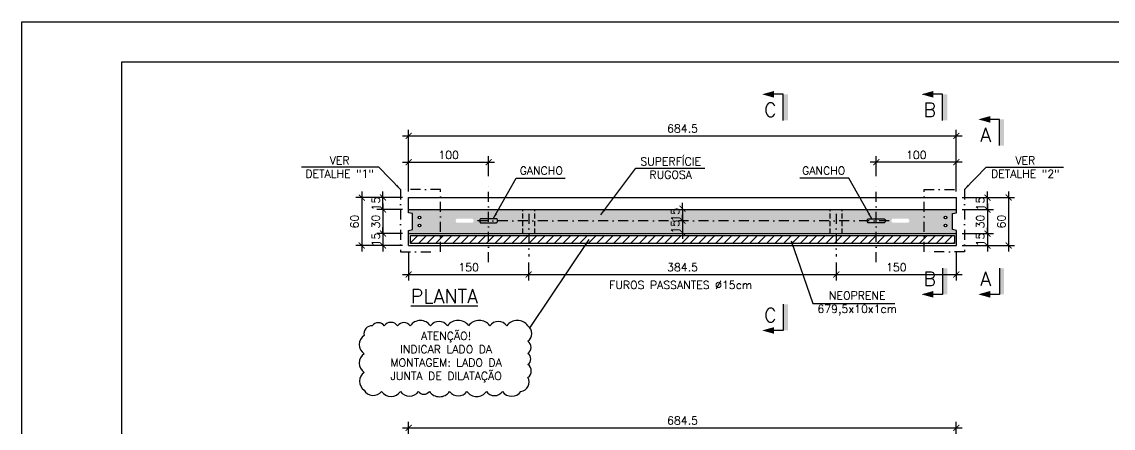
# Model space of a CAD drawing. Header units: centimetres. Extents: x 1658 to 6058, y 7962 to 9447.
# Drawn here: x 1658 to 3022, y 8939 to 9447 of the extents above; entities that cross this region are included whole.
import ezdxf

# ---------------------------------------------------------------- set-up
doc = ezdxf.new("R2010")
doc.units = ezdxf.units.CM
doc.header["$LTSCALE"] = 50
doc.header["$MEASUREMENT"] = 0
doc.header["$PDMODE"] = 67
doc.linetypes.add('DASHDOT', pattern=[1, 0.5, -0.25, 0, -0.25])
doc.linetypes.add('HIDDEN', pattern=[0.375, 0.25, -0.125])
for name, color, linetype in [('COTAS-PRECON', 1, 'Continuous'), ('FORMATO-PRECON', 2, 'Continuous'), ('HACHURAS-PRECON', 1, 'Continuous'), ('IND- CORTE-PRECON', 4, 'Continuous'), ('LINHA TRACEJADO-PRECON', 1, 'HIDDEN'), ('LINHA-01-PRECON', 1, 'Continuous'), ('LINHA-02-PRECON', 2, 'Continuous'), ('LINHA-03-PRECON', 3, 'Continuous'), ('LINHA-04-PRECON', 4, 'Continuous')]:
    doc.layers.add(name, color=color, linetype=linetype)
doc.styles.add('ROMANS', font='ROMANS.SHX', dxfattribs={"oblique": 15, "height": 3})
doc.styles.get("Standard").update_dxf_attribs({"font": 'romans.shx'})
doc.linetypes.add('ZIGZAG', pattern='A,0.0001,-0.2,[131,ltypeshp.shx,S=0.2,R=0,X=-0.2,Y=0],-0.4,[131,ltypeshp.shx,S=0.2,R=180,X=0.2,Y=0],-0.2', length=0.8001)
doc.dimstyles.new('ESC50-50', dxfattribs={"dimscale": 50, "dimtxt": 0.2, "dimasz": 0.15, "dimexe": 0.15, "dimexo": 0.15, "dimgap": 0.08, "dimtad": 1, "dimdec": 1, "dimzin": 12, "dimdsep": 46, "dimtxsty": 'Standard', "dimblk": 'ARCHTICK', "dimcen": 0.09, "dimdle": 0.15, "dimclrd": 256, "dimclre": 256, "dimclrt": 2, "dimazin": 3, "dimtfac": 1, "dimtdec": 1, "dimtix": 1, "dimtmove": 2, "dimatfit": 2, "dimfxl": 0.15, "dimtolj": 1, "dimtzin": 0, "dimarcsym": 0})

# ---------------------------------------------------------------- blocks, each defined once
blk = doc.blocks.new('A$C12EB5E76')
at = {"layer": 'FORMATO-PRECON'}
blk.add_lwpolyline([(-114.7, 1254.3), (-114.7, 4224.3), (4085.3, 4224.3), (4085.3, 1254.3)], close=True, dxfattribs=at)
at = {"layer": 'FORMATO-PRECON', "color": 6}
blk.add_lwpolyline([(135.3, 1354.3), (135.3, 4124.3), (3985.3, 4124.3), (3985.3, 1354.3)], close=True, dxfattribs=at)
blk = doc.blocks.new('IND-CORTE-')
at = {"layer": 'IND- CORTE-PRECON', "color": 1}
for p, q in [((-11.2, 63.5), (-33.6, 63.5)), ((-11.2, 0), (-11.2, 63.5))]:
    blk.add_line(p, q, dxfattribs=at)
for points in [[(-33.6, 71.5), (-62.5, 63.5), (-33.6, 55.4)], [(0, 0), (-11.2, 0), (0, 63.5), (-11.2, 63.5)]]:
    blk.add_solid(points, dxfattribs=at)
at = {"layer": 'IND- CORTE-PRECON', "linetype": 'Continuous', "style": 'ROMANS', "flags": 8}
blk.add_attdef('B', (-57.7, 9.1), '', height=35, dxfattribs=at)
blk = doc.blocks.new('_ArchTick')
at = {"color": 0, "linetype": 'ByBlock', "const_width": 0.15}
blk.add_lwpolyline([(-0.5, -0.5), (0.5, 0.5)], dxfattribs=at)
blk = doc.blocks.new('*D19')
at = {"layer": 'Defpoints', "color": 0, "transparency": 16777216}
for p in [(2241.8, 9272), (2241.8, 9247), (2141.8, 9227.7)]:
    blk.add_point(p, dxfattribs=at)
at = {"layer": 'LINHA-01-PRECON', "lineweight": -2, "transparency": 16777216}
for p, q in [((2141.8, 9235.2), (2141.8, 9279.5)), ((2241.8, 9254.5), (2241.8, 9279.5)), ((2134.3, 9272), (2249.3, 9272))]:
    blk.add_line(p, q, dxfattribs=at)
at = {"layer": 'LINHA-01-PRECON', "lineweight": -2, "transparency": 16777216, "xscale": 7.5, "yscale": 7.5, "zscale": 7.5, "rotation": 180}
blk.add_blockref('_ArchTick', (2141.8, 9272), dxfattribs=at)
at = {"layer": 'LINHA-01-PRECON', "lineweight": -2, "transparency": 16777216, "xscale": 7.5, "yscale": 7.5, "zscale": 7.5}
blk.add_blockref('_ArchTick', (2241.8, 9272), dxfattribs=at)
at = {"layer": 'LINHA-01-PRECON', "color": 2, "transparency": 16777216, "insert": (2191.8, 9281), "char_height": 10, "attachment_point": 5}
blk.add_mtext('\\A1;100', dxfattribs=at)
blk = doc.blocks.new('*D22')
at = {"layer": 'COTAS-PRECON', "lineweight": -2, "transparency": 16777216}
for p, q in [((2134.3, 9305), (2833.8, 9305)), ((2141.8, 9235.2), (2141.8, 9312.5)), ((2826.3, 9235.2), (2826.3, 9312.5))]:
    blk.add_line(p, q, dxfattribs=at)
at = {"layer": 'Defpoints', "color": 0, "transparency": 16777216}
for p in [(2826.3, 9305), (2141.8, 9227.7), (2826.3, 9227.7)]:
    blk.add_point(p, dxfattribs=at)
at = {"layer": 'COTAS-PRECON', "lineweight": -2, "transparency": 16777216, "xscale": 7.5, "yscale": 7.5, "zscale": 7.5, "rotation": 180}
blk.add_blockref('_ArchTick', (2141.8, 9305), dxfattribs=at)
at = {"layer": 'COTAS-PRECON', "lineweight": -2, "transparency": 16777216, "xscale": 7.5, "yscale": 7.5, "zscale": 7.5}
blk.add_blockref('_ArchTick', (2826.3, 9305), dxfattribs=at)
at = {"layer": 'COTAS-PRECON', "color": 2, "transparency": 16777216, "insert": (2484.1, 9314), "char_height": 10, "attachment_point": 5}
blk.add_mtext('\\A1;684.5', dxfattribs=at)
blk = doc.blocks.new('*D25')
at = {"layer": 'COTAS-PRECON', "lineweight": -2, "transparency": 16777216}
for p, q in [((2134.3, 8939.9), (2833.8, 8939.9)), ((2141.8, 8863.8), (2141.8, 8947.4)), ((2826.3, 8863.8), (2826.3, 8947.4))]:
    blk.add_line(p, q, dxfattribs=at)
at = {"layer": 'Defpoints', "color": 0, "transparency": 16777216}
for p in [(2826.3, 8939.9), (2141.8, 8856.3), (2826.3, 8856.3)]:
    blk.add_point(p, dxfattribs=at)
at = {"layer": 'COTAS-PRECON', "lineweight": -2, "transparency": 16777216, "xscale": 7.5, "yscale": 7.5, "zscale": 7.5, "rotation": 180}
blk.add_blockref('_ArchTick', (2141.8, 8939.9), dxfattribs=at)
at = {"layer": 'COTAS-PRECON', "lineweight": -2, "transparency": 16777216, "xscale": 7.5, "yscale": 7.5, "zscale": 7.5}
blk.add_blockref('_ArchTick', (2826.3, 8939.9), dxfattribs=at)
at = {"layer": 'COTAS-PRECON', "color": 2, "transparency": 16777216, "insert": (2484.1, 8948.9), "char_height": 10, "attachment_point": 5}
blk.add_mtext('\\A1;684.5', dxfattribs=at)
blk = doc.blocks.new('*D27')
at = {"layer": 'COTAS-PRECON', "lineweight": -2, "transparency": 16777216}
for p, q in [((2134.3, 9212.7), (2102.2, 9212.7)), ((2109.7, 9220.2), (2109.7, 9175.2)), ((2134.3, 9182.7), (2102.2, 9182.7))]:
    blk.add_line(p, q, dxfattribs=at)
at = {"layer": 'Defpoints', "color": 0, "transparency": 16777216}
for p in [(2141.8, 9212.7), (2109.7, 9182.7), (2141.8, 9182.7)]:
    blk.add_point(p, dxfattribs=at)
at = {"layer": 'COTAS-PRECON', "lineweight": -2, "transparency": 16777216, "xscale": 7.5, "yscale": 7.5, "zscale": 7.5}
for p, rotation in [((2109.7, 9212.7), 90), ((2109.7, 9182.7), 270)]:
    blk.add_blockref('_ArchTick', p, dxfattribs=dict(at, rotation=rotation))
at = {"layer": 'COTAS-PRECON', "color": 2, "transparency": 16777216, "insert": (2100.7, 9197.7), "char_height": 10, "attachment_point": 5, "rotation": 90}
blk.add_mtext('\\A1;30', dxfattribs=at)
blk = doc.blocks.new('*D28')
at = {"layer": 'COTAS-PRECON', "lineweight": -2, "transparency": 16777216}
for p, q in [((2134.3, 9182.7), (2102.2, 9182.7)), ((2109.7, 9182.7), (2109.7, 9190.2)), ((2109.7, 9182.7), (2109.7, 9167.7)), ((2134.3, 9167.7), (2102.2, 9167.7)), ((2109.7, 9167.7), (2109.7, 9160.2))]:
    blk.add_line(p, q, dxfattribs=at)
at = {"layer": 'Defpoints', "color": 0, "transparency": 16777216}
for p in [(2141.8, 9182.7), (2109.7, 9167.7), (2141.8, 9167.7)]:
    blk.add_point(p, dxfattribs=at)
at = {"layer": 'COTAS-PRECON', "lineweight": -2, "transparency": 16777216, "xscale": 7.5, "yscale": 7.5, "zscale": 7.5}
for p, rotation in [((2109.7, 9182.7), 270), ((2109.7, 9167.7), 90)]:
    blk.add_blockref('_ArchTick', p, dxfattribs=dict(at, rotation=rotation))
at = {"layer": 'COTAS-PRECON', "color": 2, "transparency": 16777216, "insert": (2100.7, 9175.2), "char_height": 10, "attachment_point": 5, "rotation": 90}
blk.add_mtext('\\A1;15', dxfattribs=at)
blk = doc.blocks.new('*D29')
at = {"layer": 'COTAS-PRECON', "lineweight": -2, "transparency": 16777216}
for p, q in [((2083.2, 9235.2), (2083.2, 9160.2)), ((2134.3, 9227.7), (2075.7, 9227.7)), ((2134.3, 9167.7), (2075.7, 9167.7))]:
    blk.add_line(p, q, dxfattribs=at)
at = {"layer": 'Defpoints', "color": 0, "transparency": 16777216}
for p in [(2141.8, 9227.7), (2083.2, 9167.7), (2141.8, 9167.7)]:
    blk.add_point(p, dxfattribs=at)
at = {"layer": 'COTAS-PRECON', "lineweight": -2, "transparency": 16777216, "xscale": 7.5, "yscale": 7.5, "zscale": 7.5}
for p, rotation in [((2083.2, 9227.7), 90), ((2083.2, 9167.7), 270)]:
    blk.add_blockref('_ArchTick', p, dxfattribs=dict(at, rotation=rotation))
at = {"layer": 'COTAS-PRECON', "color": 2, "transparency": 16777216, "insert": (2074.2, 9197.7), "char_height": 10, "attachment_point": 5, "rotation": 90}
blk.add_mtext('\\A1;60', dxfattribs=at)
blk = doc.blocks.new('*D30')
at = {"layer": 'COTAS-PRECON', "lineweight": -2, "transparency": 16777216}
for p, q in [((2109.7, 9227.7), (2109.7, 9235.2)), ((2134.3, 9227.7), (2102.2, 9227.7)), ((2109.7, 9212.7), (2109.7, 9227.7)), ((2134.3, 9212.7), (2102.2, 9212.7)), ((2109.7, 9212.7), (2109.7, 9205.2))]:
    blk.add_line(p, q, dxfattribs=at)
at = {"layer": 'Defpoints', "color": 0, "transparency": 16777216}
for p in [(2109.7, 9227.7), (2141.8, 9227.7), (2141.8, 9212.7)]:
    blk.add_point(p, dxfattribs=at)
at = {"layer": 'COTAS-PRECON', "lineweight": -2, "transparency": 16777216, "xscale": 7.5, "yscale": 7.5, "zscale": 7.5}
for p, rotation in [((2109.7, 9227.7), 270), ((2109.7, 9212.7), 90)]:
    blk.add_blockref('_ArchTick', p, dxfattribs=dict(at, rotation=rotation))
at = {"layer": 'COTAS-PRECON', "color": 2, "transparency": 16777216, "insert": (2100.7, 9220.2), "char_height": 10, "attachment_point": 5, "rotation": 90}
blk.add_mtext('\\A1;15', dxfattribs=at)
blk = doc.blocks.new('*D31')
at = {"layer": 'COTAS-PRECON', "lineweight": -2, "transparency": 16777216}
for p, q in [((2484.1, 9213.7), (2484.1, 9221.2)), ((2484.1, 9213.7), (2484.1, 9198.7)), ((2484.1, 9198.7), (2484.1, 9191.2))]:
    blk.add_line(p, q, dxfattribs=at)
at = {"layer": 'Defpoints', "color": 0, "transparency": 16777216}
for p in [(2484.1, 9213.7), (2484.1, 9198.7), (2484.1, 9198.7)]:
    blk.add_point(p, dxfattribs=at)
at = {"layer": 'COTAS-PRECON', "lineweight": -2, "transparency": 16777216, "xscale": 7.5, "yscale": 7.5, "zscale": 7.5}
for p, rotation in [((2484.1, 9213.7), 270), ((2484.1, 9198.7), 90)]:
    blk.add_blockref('_ArchTick', p, dxfattribs=dict(at, rotation=rotation))
at = {"layer": 'COTAS-PRECON', "color": 2, "transparency": 16777216, "insert": (2475.1, 9206.2), "char_height": 10, "attachment_point": 5, "rotation": 90}
blk.add_mtext('\\A1;15', dxfattribs=at)
blk = doc.blocks.new('*D32')
at = {"layer": 'COTAS-PRECON', "lineweight": -2, "transparency": 16777216}
for p, q in [((2484.1, 9198.7), (2484.1, 9206.2)), ((2484.1, 9198.7), (2484.1, 9183.7)), ((2484.1, 9183.7), (2484.1, 9176.2))]:
    blk.add_line(p, q, dxfattribs=at)
at = {"layer": 'Defpoints', "color": 0, "transparency": 16777216}
for p in [(2484.1, 9198.7), (2484.1, 9183.7), (2484.1, 9183.7)]:
    blk.add_point(p, dxfattribs=at)
at = {"layer": 'COTAS-PRECON', "lineweight": -2, "transparency": 16777216, "xscale": 7.5, "yscale": 7.5, "zscale": 7.5}
for p, rotation in [((2484.1, 9198.7), 270), ((2484.1, 9183.7), 90)]:
    blk.add_blockref('_ArchTick', p, dxfattribs=dict(at, rotation=rotation))
at = {"layer": 'COTAS-PRECON', "color": 2, "transparency": 16777216, "insert": (2475.1, 9191.2), "char_height": 10, "attachment_point": 5, "rotation": 90}
blk.add_mtext('\\A1;15', dxfattribs=at)
blk = doc.blocks.new('*D36')
at = {"layer": 'Defpoints', "color": 0, "transparency": 16777216}
for p in [(2726.3, 9272), (2726.3, 9247), (2826.3, 9227.7)]:
    blk.add_point(p, dxfattribs=at)
at = {"layer": 'LINHA-01-PRECON', "lineweight": -2, "transparency": 16777216}
for p, q in [((2726.3, 9254.5), (2726.3, 9279.5)), ((2826.3, 9235.2), (2826.3, 9279.5)), ((2833.8, 9272), (2718.8, 9272))]:
    blk.add_line(p, q, dxfattribs=at)
at = {"layer": 'LINHA-01-PRECON', "lineweight": -2, "transparency": 16777216, "xscale": 7.5, "yscale": 7.5, "zscale": 7.5, "rotation": 180}
blk.add_blockref('_ArchTick', (2726.3, 9272), dxfattribs=at)
at = {"layer": 'LINHA-01-PRECON', "lineweight": -2, "transparency": 16777216, "xscale": 7.5, "yscale": 7.5, "zscale": 7.5}
blk.add_blockref('_ArchTick', (2826.3, 9272), dxfattribs=at)
at = {"layer": 'LINHA-01-PRECON', "color": 2, "transparency": 16777216, "insert": (2776.3, 9281), "char_height": 10, "attachment_point": 5}
blk.add_mtext('\\A1;100', dxfattribs=at)
blk = doc.blocks.new('*D40')
at = {"layer": 'COTAS-PRECON', "lineweight": -2, "transparency": 16777216}
for p, q in [((2833.8, 9212.7), (2872.8, 9212.7)), ((2865.3, 9220.2), (2865.3, 9175.2)), ((2833.8, 9182.7), (2872.8, 9182.7))]:
    blk.add_line(p, q, dxfattribs=at)
at = {"layer": 'Defpoints', "color": 0, "transparency": 16777216}
for p in [(2826.3, 9212.7), (2826.3, 9182.7), (2865.3, 9182.7)]:
    blk.add_point(p, dxfattribs=at)
at = {"layer": 'COTAS-PRECON', "lineweight": -2, "transparency": 16777216, "xscale": 7.5, "yscale": 7.5, "zscale": 7.5}
for p, rotation in [((2865.3, 9212.7), 90), ((2865.3, 9182.7), 270)]:
    blk.add_blockref('_ArchTick', p, dxfattribs=dict(at, rotation=rotation))
at = {"layer": 'COTAS-PRECON', "color": 2, "transparency": 16777216, "insert": (2856.3, 9197.7), "char_height": 10, "attachment_point": 5, "rotation": 90}
blk.add_mtext('\\A1;30', dxfattribs=at)
blk = doc.blocks.new('*D37')
at = {"layer": 'COTAS-PRECON', "lineweight": -2, "transparency": 16777216}
for p, q in [((2833.8, 9182.7), (2872.8, 9182.7)), ((2865.3, 9182.7), (2865.3, 9190.2)), ((2865.3, 9182.7), (2865.3, 9167.7)), ((2833.8, 9167.7), (2872.8, 9167.7)), ((2865.3, 9167.7), (2865.3, 9160.2))]:
    blk.add_line(p, q, dxfattribs=at)
at = {"layer": 'Defpoints', "color": 0, "transparency": 16777216}
for p in [(2826.3, 9182.7), (2826.3, 9167.7), (2865.3, 9167.7)]:
    blk.add_point(p, dxfattribs=at)
at = {"layer": 'COTAS-PRECON', "lineweight": -2, "transparency": 16777216, "xscale": 7.5, "yscale": 7.5, "zscale": 7.5}
for p, rotation in [((2865.3, 9182.7), 270), ((2865.3, 9167.7), 90)]:
    blk.add_blockref('_ArchTick', p, dxfattribs=dict(at, rotation=rotation))
at = {"layer": 'COTAS-PRECON', "color": 2, "transparency": 16777216, "insert": (2856.3, 9175.2), "char_height": 10, "attachment_point": 5, "rotation": 90}
blk.add_mtext('\\A1;15', dxfattribs=at)
blk = doc.blocks.new('*D38')
at = {"layer": 'COTAS-PRECON', "lineweight": -2, "transparency": 16777216}
for p, q in [((2891.7, 9235.2), (2891.7, 9160.2)), ((2833.8, 9227.7), (2899.2, 9227.7)), ((2833.8, 9167.7), (2899.2, 9167.7))]:
    blk.add_line(p, q, dxfattribs=at)
at = {"layer": 'Defpoints', "color": 0, "transparency": 16777216}
for p in [(2826.3, 9227.7), (2826.3, 9167.7), (2891.7, 9167.7)]:
    blk.add_point(p, dxfattribs=at)
at = {"layer": 'COTAS-PRECON', "lineweight": -2, "transparency": 16777216, "xscale": 7.5, "yscale": 7.5, "zscale": 7.5}
for p, rotation in [((2891.7, 9227.7), 90), ((2891.7, 9167.7), 270)]:
    blk.add_blockref('_ArchTick', p, dxfattribs=dict(at, rotation=rotation))
at = {"layer": 'COTAS-PRECON', "color": 2, "transparency": 16777216, "insert": (2882.7, 9197.7), "char_height": 10, "attachment_point": 5, "rotation": 90}
blk.add_mtext('\\A1;60', dxfattribs=at)
blk = doc.blocks.new('*D39')
at = {"layer": 'COTAS-PRECON', "lineweight": -2, "transparency": 16777216}
for p, q in [((2865.3, 9227.7), (2865.3, 9235.2)), ((2833.8, 9227.7), (2872.8, 9227.7)), ((2865.3, 9212.7), (2865.3, 9227.7)), ((2833.8, 9212.7), (2872.8, 9212.7)), ((2865.3, 9212.7), (2865.3, 9205.2))]:
    blk.add_line(p, q, dxfattribs=at)
at = {"layer": 'Defpoints', "color": 0, "transparency": 16777216}
for p in [(2826.3, 9227.7), (2865.3, 9227.7), (2826.3, 9212.7)]:
    blk.add_point(p, dxfattribs=at)
at = {"layer": 'COTAS-PRECON', "lineweight": -2, "transparency": 16777216, "xscale": 7.5, "yscale": 7.5, "zscale": 7.5}
for p, rotation in [((2865.3, 9227.7), 270), ((2865.3, 9212.7), 90)]:
    blk.add_blockref('_ArchTick', p, dxfattribs=dict(at, rotation=rotation))
at = {"layer": 'COTAS-PRECON', "color": 2, "transparency": 16777216, "insert": (2856.3, 9220.2), "char_height": 10, "attachment_point": 5, "rotation": 90}
blk.add_mtext('\\A1;15', dxfattribs=at)
blk = doc.blocks.new('*D166')
at = {"layer": 'COTAS-PRECON', "lineweight": -2, "transparency": 16777216}
for p, q in [((2141.8, 9160.2), (2141.8, 9124)), ((2291.8, 9146.4), (2291.8, 9124)), ((2134.3, 9131.5), (2299.3, 9131.5))]:
    blk.add_line(p, q, dxfattribs=at)
at = {"layer": 'Defpoints', "color": 0, "transparency": 16777216}
for p in [(2141.8, 9167.7), (2291.8, 9153.9), (2291.8, 9131.5)]:
    blk.add_point(p, dxfattribs=at)
at = {"layer": 'COTAS-PRECON', "lineweight": -2, "transparency": 16777216, "xscale": 7.5, "yscale": 7.5, "zscale": 7.5, "rotation": 180}
blk.add_blockref('_ArchTick', (2141.8, 9131.5), dxfattribs=at)
at = {"layer": 'COTAS-PRECON', "lineweight": -2, "transparency": 16777216, "xscale": 7.5, "yscale": 7.5, "zscale": 7.5}
blk.add_blockref('_ArchTick', (2291.8, 9131.5), dxfattribs=at)
at = {"layer": 'COTAS-PRECON', "color": 2, "transparency": 16777216, "insert": (2216.8, 9140.5), "char_height": 10, "attachment_point": 5}
blk.add_mtext('\\A1;150', dxfattribs=at)
blk = doc.blocks.new('*D167')
at = {"layer": 'COTAS-PRECON', "lineweight": -2, "transparency": 16777216}
for p, q in [((2291.8, 9146.4), (2291.8, 9124)), ((2676.3, 9146.4), (2676.3, 9124)), ((2284.3, 9131.5), (2683.8, 9131.5))]:
    blk.add_line(p, q, dxfattribs=at)
at = {"layer": 'Defpoints', "color": 0, "transparency": 16777216}
for p in [(2291.8, 9153.9), (2676.3, 9153.9), (2676.3, 9131.5)]:
    blk.add_point(p, dxfattribs=at)
at = {"layer": 'COTAS-PRECON', "lineweight": -2, "transparency": 16777216, "xscale": 7.5, "yscale": 7.5, "zscale": 7.5, "rotation": 180}
blk.add_blockref('_ArchTick', (2291.8, 9131.5), dxfattribs=at)
at = {"layer": 'COTAS-PRECON', "lineweight": -2, "transparency": 16777216, "xscale": 7.5, "yscale": 7.5, "zscale": 7.5}
blk.add_blockref('_ArchTick', (2676.3, 9131.5), dxfattribs=at)
at = {"layer": 'COTAS-PRECON', "color": 2, "transparency": 16777216, "insert": (2484.1, 9140.5), "char_height": 10, "attachment_point": 5}
blk.add_mtext('\\A1;384.5', dxfattribs=at)
blk = doc.blocks.new('*D168')
at = {"layer": 'COTAS-PRECON', "lineweight": -2, "transparency": 16777216}
for p, q in [((2826.3, 9160.2), (2826.3, 9124)), ((2676.3, 9146.4), (2676.3, 9124)), ((2668.8, 9131.5), (2833.8, 9131.5))]:
    blk.add_line(p, q, dxfattribs=at)
at = {"layer": 'Defpoints', "color": 0, "transparency": 16777216}
for p in [(2826.3, 9167.7), (2676.3, 9153.9), (2826.3, 9131.5)]:
    blk.add_point(p, dxfattribs=at)
at = {"layer": 'COTAS-PRECON', "lineweight": -2, "transparency": 16777216, "xscale": 7.5, "yscale": 7.5, "zscale": 7.5, "rotation": 180}
blk.add_blockref('_ArchTick', (2676.3, 9131.5), dxfattribs=at)
at = {"layer": 'COTAS-PRECON', "lineweight": -2, "transparency": 16777216, "xscale": 7.5, "yscale": 7.5, "zscale": 7.5}
blk.add_blockref('_ArchTick', (2826.3, 9131.5), dxfattribs=at)
at = {"layer": 'COTAS-PRECON', "color": 2, "transparency": 16777216, "insert": (2751.3, 9140.5), "char_height": 10, "attachment_point": 5}
blk.add_mtext('\\A1;150', dxfattribs=at)

msp = doc.modelspace()

# ---------------------------------------------------------------- hatches: boundary and pattern name
at = {"layer": 'HACHURAS-PRECON'}
h = msp.add_hatch(dxfattribs=at)
h.set_pattern_fill('AR-CONC', color=256, scale=4)
h.set_pattern_definition([(50, (3380.173, 7907.845), (28.6904, -2.5101), [3, -33]), (355, (3380.173, 7907.845), (-5.55005, 30.0877), [2.4, -26.4]), (100.4514, (3382.564, 7907.636), (23.14035, 27.5776), [2.5496, -28.0457]), (46.1842, (3380.173, 7915.845), (42.68965, -6.6208), [4.5, -49.5]), (96.6356, (3383.73, 7915.293), (37.3865, 38.9647), [3.8244, -42.0686]), (351.1842, (3380.173, 7915.845), (37.3865, 38.9647), [3.6, -39.6]), (21, (3384.173, 7913.845), (23.87628, -16.10476), [3, -33]), (326, (3384.173, 7913.845), (9.7326, 29.006), [2.4, -26.4]), (71.4514, (3386.163, 7912.503), (33.6089, 12.90125), [2.5496, -28.0457]), (37.5, (3380.173, 7907.845), (0.486394, 13.315754), [0, -26.08, 0, -26.8, 0, -26.5]), (7.5, (3380.173, 7907.845), (10.52278, 15.77647), [0, -15.28, 0, -25.48, 0, -10.1]), (327.5, (3371.253, 7907.845), (21.3529, -0.902195), [0, -10, 0, -31.2, 0, -41.4]), (317.5, (3367.253, 7907.845), (23.32745, 4.0042), [0, -13, 0, -20.72, 0, -29.4])])
h.paths.add_polyline_path([(2181.81, 9212.718), (2141.81, 9212.718), (2141.81, 9208.718), (2146.81, 9207.718), (2146.81, 9187.718), (2141.81, 9186.718), (2141.81, 9182.718), (2181.81, 9182.718)])
h.paths.add_polyline_path([(2156.91, 9202.718, -1), (2153.71, 9202.718, -1)], flags=16)
h.paths.add_polyline_path([(2156.91, 9192.718, -1), (2153.71, 9192.718, -1)], flags=16)
h.paths.add_polyline_path([(2756.31, 9212.718), (2211.81, 9212.718), (2211.81, 9201.218), (2221.81, 9201.218, -0.23234271), (2223.038, 9198.718), (2745.082, 9198.718, -0.23234271), (2746.31, 9201.218), (2756.31, 9201.218)])
h.paths.add_polyline_path([(2756.31, 9196.218), (2746.31, 9196.218, -0.23234271), (2745.082, 9198.718), (2223.038, 9198.718, -0.23234271), (2221.81, 9196.218), (2211.81, 9196.218), (2211.81, 9182.718), (2756.31, 9182.718)])
h.paths.add_polyline_path([(2211.81, 9196.218), (2201.81, 9196.218, -0.49120205), (2201.81, 9201.218), (2211.81, 9201.218), (2211.81, 9212.718), (2181.81, 9212.718), (2181.81, 9182.718), (2211.81, 9182.718)])
h.paths.add_polyline_path([(2821.31, 9207.718), (2826.31, 9208.718), (2826.31, 9212.718), (2756.31, 9212.718), (2756.31, 9201.218), (2766.31, 9201.218, -0.49120205), (2766.31, 9196.218), (2756.31, 9196.218), (2756.31, 9182.718), (2826.31, 9182.718), (2826.31, 9186.718), (2821.31, 9187.718)])
h.paths.add_polyline_path([(2814.41, 9202.718, -1), (2811.21, 9202.718, -1)], flags=16)
h.paths.add_polyline_path([(2814.41, 9192.718, -1), (2811.21, 9192.718, -1)], flags=16)
h = msp.add_hatch(dxfattribs=at)
h.set_pattern_fill('ANSI31', color=256, scale=60)
h.set_pattern_definition([(45, (1658.357, 7486.625), (-5.3033, 5.3033), [])])
h.paths.add_polyline_path([(2823.81, 9180.218), (2144.31, 9180.218), (2144.31, 9170.218), (2823.81, 9170.218)])

# ---------------------------------------------------------------- linework, layer by layer
at = {"layer": 'COTAS-PRECON'}
msp.add_lwpolyline([(2290.88, 9067.286, 0.52056705), (2264.389, 9067.286, 0.52056705), (2243.237, 9067.286, 0.52056705), (2216.812, 9067.286, 0.52056705), (2190.332, 9067.286, 0.52056705), (2169.217, 9067.286, 0.52056705), (2143.662, 9067.286, 0.52056705), (2128.057, 9067.286, 0.52056705), (2111.26, 9067.286, 0.52056705), (2096.42, 9067.286, 0.52056705), (2086.116, 9055.342, 0.52056705), (2086.116, 9032.46, 0.52056705), (2086.116, 9009.126, 0.52056705), (2086.116, 8986.993, 0.52056705), (2108.039, 8985.271, 0.52056705), (2131.62, 8985.271, 0.52056705), (2154.056, 8985.271, 0.52056705), (2167.706, 8985.271, 0.52056705), (2193.066, 8985.271, 0.52056705), (2214.497, 8985.271, 0.52056705), (2239.009, 8985.271, 0.52056705), (2259.056, 8985.271, 0.52056705), (2282.174, 8985.271, 0.52056705), (2290.88, 9002.755, 0.52056705), (2290.88, 9018.912, 0.52056705), (2290.88, 9032.848, 0.52056705), (2290.88, 9048.053, 0.52056705)], format="xyb", close=True, dxfattribs=at)
at = {"layer": 'LINHA TRACEJADO-PRECON', "ltscale": 0.5}
for p, q in [((2284.31, 9182.718), (2284.31, 9212.718)), ((2299.31, 9182.718), (2299.31, 9212.718)), ((2668.81, 9182.718), (2668.81, 9212.718)), ((2683.81, 9182.718), (2683.81, 9212.718))]:
    msp.add_line(p, q, dxfattribs=at)
at = {"layer": 'LINHA-01-PRECON', "linetype": 'DASHDOT', "ltscale": 0.5}
for p, q in [((2241.81, 9147.094), (2241.81, 9246.997)), ((2726.31, 9147.094), (2726.31, 9246.997)), ((2291.81, 9207.28), (2291.81, 9153.934)), ((2676.31, 9207.28), (2676.31, 9153.934)), ((2742.538, 9198.718), (2225.581, 9198.718))]:
    msp.add_line(p, q, dxfattribs=at)
at = {"layer": 'LINHA-01-PRECON', "color": 2, "linetype": 'DASHDOT', "ltscale": 0.5}
for points in [[(2131.81, 9159.718), (2181.81, 9159.718), (2181.81, 9237.718), (2131.81, 9237.718)], [(2836.31, 9159.718), (2786.31, 9159.718), (2786.31, 9237.718), (2836.31, 9237.718)]]:
    msp.add_lwpolyline(points, close=True, dxfattribs=at)
at = {"layer": 'LINHA-02-PRECON'}
for p, q in [((2141.81, 9227.718), (2826.31, 9227.718)), ((2141.81, 9212.718), (2141.81, 9227.718)), ((2826.31, 9212.718), (2826.31, 9227.718)), ((2141.81, 9167.718), (2141.81, 9182.718)), ((2826.31, 9167.718), (2826.31, 9182.718)), ((2141.81, 9167.718), (2826.31, 9167.718))]:
    msp.add_line(p, q, dxfattribs=at)
msp.add_lwpolyline([(2823.81, 9170.218), (2144.31, 9170.218), (2144.31, 9180.218), (2823.81, 9180.218)], close=True, dxfattribs=at)
at = {"layer": 'LINHA-03-PRECON'}
for p, q in [((2141.81, 9212.718), (2826.31, 9212.718)), ((2141.81, 9208.718), (2141.81, 9212.718)), ((2826.31, 9208.718), (2826.31, 9212.718)), ((2141.81, 9182.718), (2141.81, 9186.718)), ((2141.81, 9182.718), (2826.31, 9182.718)), ((2826.31, 9182.718), (2826.31, 9186.718))]:
    msp.add_line(p, q, dxfattribs=at)
at = {"layer": 'LINHA-03-PRECON', "linetype": 'ZIGZAG', "ltscale": 0.1}
for p, q in [((2146.81, 9207.718), (2141.81, 9208.718)), ((2146.81, 9187.718), (2146.81, 9207.718)), ((2821.31, 9207.718), (2826.31, 9208.718)), ((2821.31, 9187.718), (2821.31, 9207.718)), ((2141.81, 9186.718), (2146.81, 9187.718)), ((2826.31, 9186.718), (2821.31, 9187.718))]:
    msp.add_line(p, q, dxfattribs=at)
at = {"layer": 'LINHA-03-PRECON'}
for centre in [(2155.31, 9202.718), (2155.31, 9192.718), (2812.81, 9202.718), (2812.81, 9192.718)]:
    msp.add_circle(centre, 1.6, dxfattribs=at)
at = {"layer": 'LINHA-04-PRECON', "ltscale": 0.5}
for points in [[(2231.81, 9201.218, 0.49120205), (2231.81, 9196.218), (2251.81, 9196.218, 0.49120205), (2251.81, 9201.218)], [(2736.31, 9201.218, -0.49120205), (2736.31, 9196.218), (2716.31, 9196.218, -0.49120205), (2716.31, 9201.218)]]:
    msp.add_lwpolyline(points, format="xyb", close=True, dxfattribs=at)

# ---------------------------------------------------------------- block references
at = {"layer": 'COTAS-PRECON', "xscale": 0.5000000000000071, "yscale": 0.5000000000000071, "zscale": 0.5000000000000071}
msp.add_blockref('A$C12EB5E76', (1715.702, 7335.343), dxfattribs=at)
at = {"layer": 'IND- CORTE-PRECON', "linetype": 'ByBlock'}
ref = msp.add_blockref('IND-CORTE-', (2615.738, 9324.157), dxfattribs=dict(at, xscale=0.514839491217444, yscale=0.514839491217444, zscale=0.514839491217444))
ref.add_attrib('B', 'C', (2586.023, 9328.819), dxfattribs={"color": 5, "linetype": 'Continuous', "height": 17.5, "style": 'ROMANS', "flags": 8})
ref = msp.add_blockref('IND-CORTE-', (2814.878, 9324.157), dxfattribs=dict(at, xscale=0.514839491217444, yscale=0.514839491217444, zscale=0.514839491217444))
ref.add_attrib('B', 'B', (2785.163, 9328.819), dxfattribs={"color": 5, "linetype": 'Continuous', "height": 17.5, "style": 'ROMANS', "flags": 8})
ref = msp.add_blockref('IND-CORTE-', (2885.904, 9292.814), dxfattribs=dict(at, xscale=0.514839491217444, yscale=0.514839491217444, zscale=0.514839491217444))
ref.add_attrib('B', 'A', (2856.189, 9297.476), dxfattribs={"color": 5, "linetype": 'Continuous', "height": 17.5, "style": 'ROMANS', "flags": 8})
ref = msp.add_blockref('IND-CORTE-', (2814.878, 9139.403), dxfattribs=dict(at, xscale=-0.514839491217444, yscale=0.514839491217444, zscale=0.514839491217444, rotation=180))
ref.add_attrib('B', 'B', (2785.163, 9117.241), dxfattribs={"color": 5, "linetype": 'Continuous', "height": 17.5, "style": 'ROMANS', "flags": 8})
ref = msp.add_blockref('IND-CORTE-', (2885.904, 9139.403), dxfattribs=dict(at, xscale=-0.514839491217444, yscale=0.514839491217444, zscale=0.514839491217444, rotation=180))
ref.add_attrib('B', 'A', (2856.189, 9117.241), dxfattribs={"color": 5, "linetype": 'Continuous', "height": 17.5, "style": 'ROMANS', "flags": 8})
ref = msp.add_blockref('IND-CORTE-', (2615.738, 9094.233), dxfattribs=dict(at, xscale=-0.514839491217444, yscale=0.514839491217444, zscale=0.514839491217444, rotation=180))
ref.add_attrib('B', 'C', (2586.023, 9072.071), dxfattribs={"color": 5, "linetype": 'Continuous', "height": 17.5, "style": 'ROMANS', "flags": 8})

# ---------------------------------------------------------------- texts
at = {"layer": 'LINHA-01-PRECON', "color": 2, "attachment_point": 5}
for s, insert, char_height in [('\\A1;VER\\PDETALHE "1"', (2055.546, 9265.772), 10), ('\\A1;SUPERFÍCIE\\PRUGOSA', (2469.327, 9264.55), 10), ('\\A1;VER\\PDETALHE "2"', (2912.575, 9265.772), 10), ('\\A1;GANCHO', (2307.558, 9261.407), 10), ('\\A1;GANCHO', (2660.562, 9261.407), 10), ('\\A1;{\\L\\C4;PLANTA}', (2186.394, 9104.392), 17.5), ('\\A1;FUROS PASSANTES %%C15cm', (2481.719, 9118.405), 10), ('\\A1;NEOPRENE\\P679,5x10x1cm', (2702.436, 9095.324), 10), ('\\A1;{\\C4;ATENÇÃO!}\\PINDICAR LADO DA\\PMONTAGEM: LADO DA \\PJUNTA DE DILATAÇÃO', (2188.613, 9028.234), 10)]:
    msp.add_mtext(s, dxfattribs=dict(at, insert=insert, char_height=char_height))

# ---------------------------------------------------------------- dimensions: what is measured, and where the dimension line sits
at = {"layer": 'COTAS-PRECON'}
for base, p1, p2, picture, middle in [((2826.31, 9305.029), (2141.81, 9227.718), (2826.31, 9227.718), '*D22', (2484.06, 9314.029)), ((2291.81, 9131.516), (2141.81, 9167.718), (2291.81, 9153.934), '*D166', (2216.81, 9140.516)), ((2826.31, 9131.516), (2676.31, 9153.934), (2826.31, 9167.718), '*D168', (2751.31, 9140.516)), ((2676.31, 9131.516), (2291.81, 9153.934), (2676.31, 9153.934), '*D167', (2484.06, 9140.516)), ((2826.31, 8939.86), (2141.81, 8856.311), (2826.31, 8856.311), '*D25', (2484.06, 8948.86))]:
    dim = msp.add_linear_dim(base=base, p1=p1, p2=p2, dimstyle='ESC50-50', dxfattribs=at)
    dim.commit()
    dim.dimension.update_dxf_attribs({"geometry": picture, "text_midpoint": middle})
for base, p1, p2, angle, picture, middle in [((2083.25, 9167.718), (2141.81, 9227.718), (2141.81, 9167.718), 90, '*D29', (2074.25, 9197.718)), ((2109.725, 9227.718), (2141.81, 9212.718), (2141.81, 9227.718), 270, '*D30', (2100.725, 9220.218)), ((2891.746, 9167.718), (2826.31, 9227.718), (2826.31, 9167.718), 90, '*D38', (2882.746, 9197.718)), ((2865.271, 9227.718), (2826.31, 9212.718), (2826.31, 9227.718), 270, '*D39', (2856.271, 9220.218)), ((2484.06, 9198.718), (2484.06, 9213.718), (2484.06, 9198.718), 90, '*D31', (2475.06, 9206.218)), ((2109.725, 9182.718), (2141.81, 9212.718), (2141.81, 9182.718), 90, '*D27', (2100.725, 9197.718)), ((2865.271, 9182.718), (2826.31, 9212.718), (2826.31, 9182.718), 90, '*D40', (2856.271, 9197.718)), ((2484.06, 9183.718), (2484.06, 9198.718), (2484.06, 9183.718), 90, '*D32', (2475.06, 9191.218)), ((2109.725, 9167.718), (2141.81, 9182.718), (2141.81, 9167.718), 90, '*D28', (2100.725, 9175.218)), ((2865.271, 9167.718), (2826.31, 9182.718), (2826.31, 9167.718), 90, '*D37', (2856.271, 9175.218))]:
    dim = msp.add_linear_dim(base=base, p1=p1, p2=p2, angle=angle, dimstyle='ESC50-50', dxfattribs=at)
    dim.commit()
    dim.dimension.update_dxf_attribs({"geometry": picture, "text_midpoint": middle})
at = {"layer": 'LINHA-01-PRECON'}
dim = msp.add_linear_dim(base=(2241.81, 9272.03), p1=(2141.81, 9227.718), p2=(2241.81, 9246.997), dimstyle='ESC50-50', dxfattribs=at)
dim.commit()
dim.dimension.update_dxf_attribs({"geometry": '*D19', "text_midpoint": (2191.81, 9281.03)})
dim = msp.add_linear_dim(base=(2726.31, 9272.03), p1=(2826.31, 9227.718), p2=(2726.31, 9246.997), angle=180, dimstyle='ESC50-50', dxfattribs=at)
dim.commit()
dim.dimension.update_dxf_attribs({"geometry": '*D36', "text_midpoint": (2776.31, 9281.03)})

# ---------------------------------------------------------------- leaders
at = {"layer": 'COTAS-PRECON'}
msp.add_leader([(2367.199, 9175.345), (2293.151, 9065.202)], dimstyle='ESC50-50', override={"dimgap": 0.08, "dimtad": 1}, dxfattribs=at)
msp.add_leader([(2619.729, 9173.687), (2647.103, 9095.324), (2749.53, 9095.324)], dimstyle='ESC50-50', dxfattribs=at)
at = {"layer": 'LINHA-01-PRECON'}
for points in [[(2131.81, 9237.718), (2104.606, 9265.772), (2008.059, 9265.772)], [(2381.879, 9206.189), (2425.785, 9264.55), (2512.144, 9264.55)], [(2836.31, 9237.718), (2863.514, 9265.772), (2960.061, 9265.772)], [(2247.624, 9201.218), (2276.24, 9251.802), (2337.302, 9251.802)], [(2720.496, 9201.218), (2691.88, 9251.802), (2630.818, 9251.802)]]:
    msp.add_leader(points, dimstyle='ESC50-50', dxfattribs=at)

doc.saveas('drawing.dxf')
